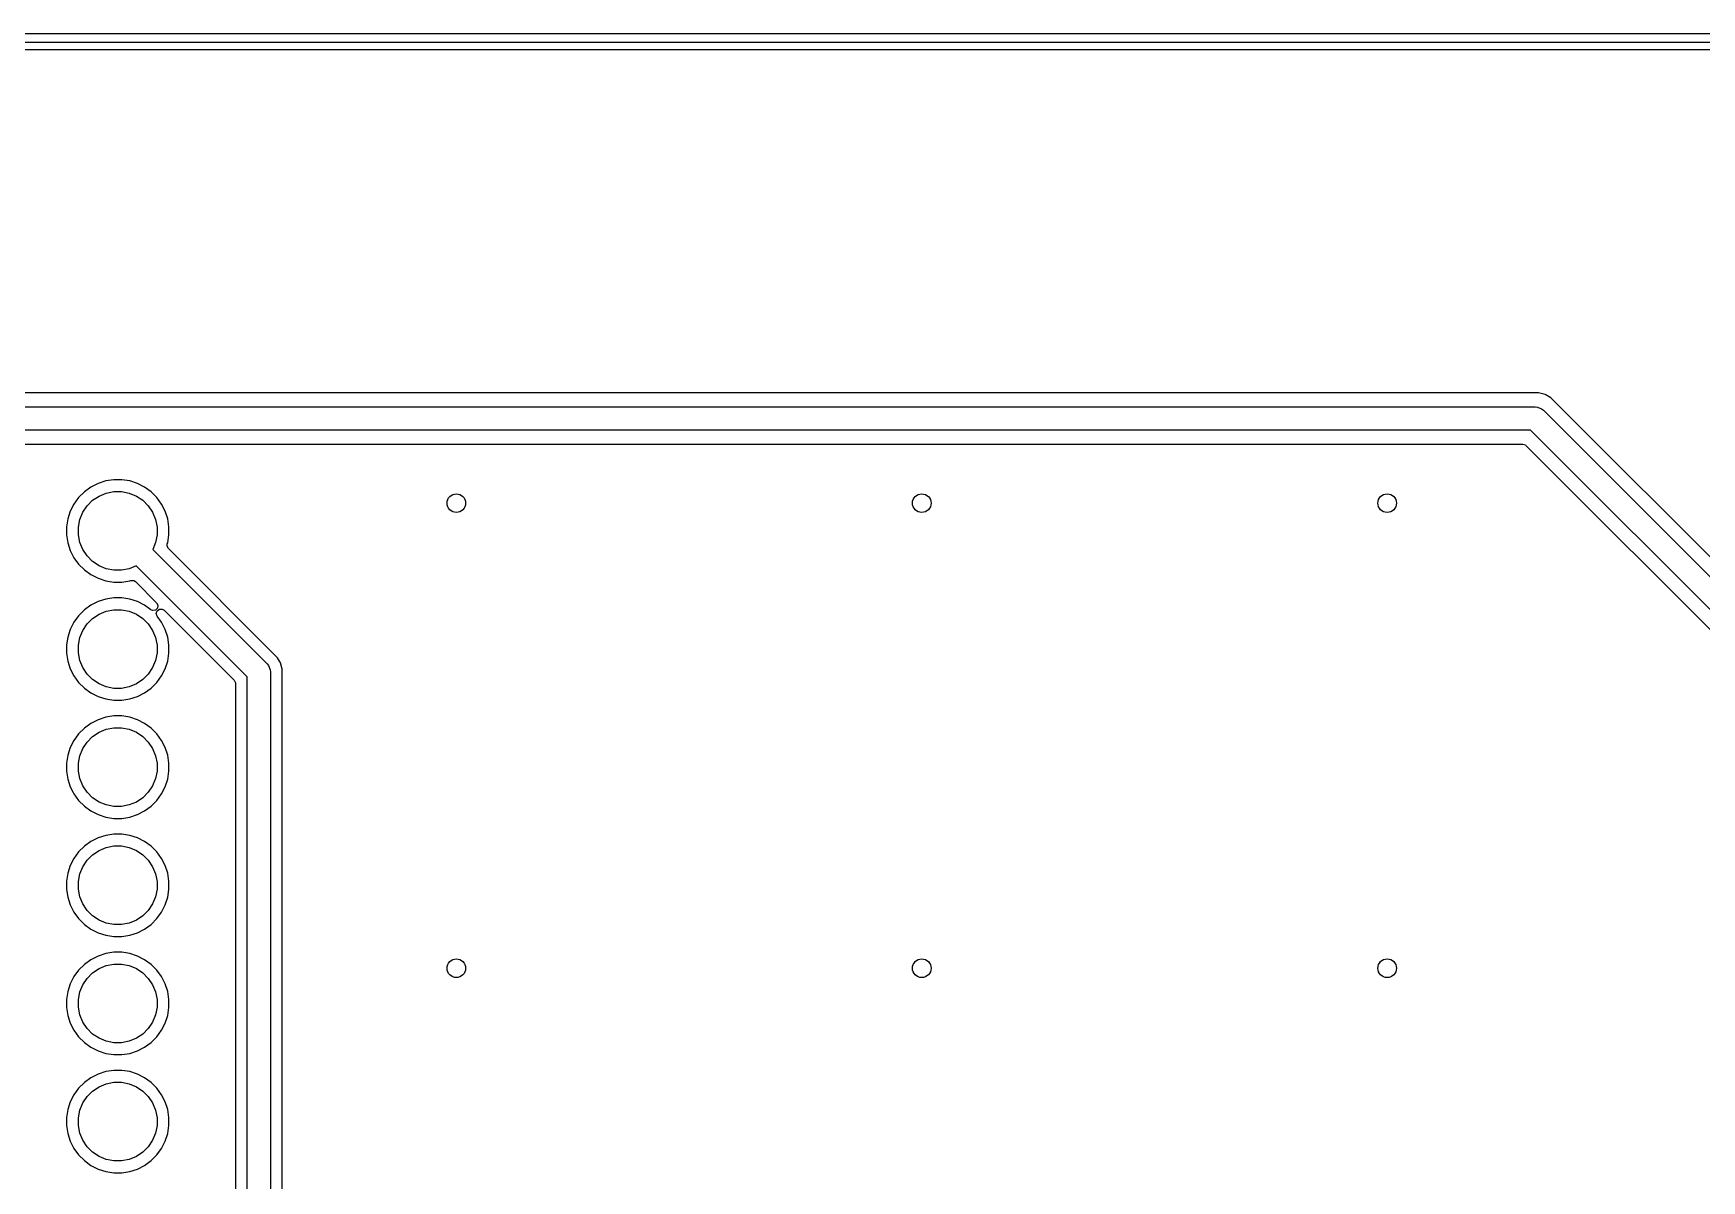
# Model space of a CAD drawing. Extents: x 0 to 130, y -140 to 0.
# Drawn here: x 58.41 to 94.26, y -24.57 to 0.1 of the extents above; entities that cross this region are included whole.
import ezdxf

# ---------------------------------------------------------------- set-up
doc = ezdxf.new("R2010")
doc.units = 0
doc.layers.add('BLACK', color=7, linetype='CONTINUOUS')

msp = doc.modelspace()

# ---------------------------------------------------------------- linework, layer by layer
at = {"layer": 'BLACK', "linetype": 'CONTINUOUS'}
for p, q in [((0, 0.1), (130, 0.1)), ((129.9, -0.1), (0.1, -0.1)), ((0.3495, -0.2505), (129.6505, -0.2505)), ((90.752475, -7.6295), (21.929125, -7.6295)), ((90.892485, -7.667016), (90.752475, -7.6295)), ((91.018015, -7.73949), (90.892485, -7.667016)), ((95.204456, -11.925931), (91.018015, -7.73949)), ((22.0016, -7.93), (90.68, -7.93)), ((90.68, -7.93), (90.728773, -7.934804)), ((90.728773, -7.934804), (90.818893, -7.972133)), ((90.818893, -7.972133), (90.818897, -7.972137)), ((90.818897, -7.972137), (90.856777, -8.003223)), ((90.856777, -8.003223), (122.676777, -39.823224)), ((90.576446, -8.43), (22.105154, -8.43)), ((122.25, -40.103553), (90.576446, -8.43)), ((22.270633, -8.7305), (90.410967, -8.7305)), ((90.410967, -8.7305), (90.469158, -8.749407)), ((90.469158, -8.749407), (90.480971, -8.759496)), ((90.480971, -8.759496), (121.920504, -40.199028)), ((59.647814, -9.655766), (59.507673, -9.757585)), ((59.802158, -9.577125), (59.647814, -9.655766)), ((59.802161, -9.577123), (59.802158, -9.577125)), ((59.966893, -9.523598), (59.802161, -9.577123)), ((59.966897, -9.523597), (59.966893, -9.523598)), ((60.137986, -9.4965), (59.966897, -9.523597)), ((60.137989, -9.4965), (60.137986, -9.4965)), ((60.311211, -9.4965), (60.137989, -9.4965)), ((60.311214, -9.4965), (60.311211, -9.4965)), ((60.482302, -9.523597), (60.311214, -9.4965)), ((60.482306, -9.523598), (60.482302, -9.523597)), ((60.647038, -9.577123), (60.482306, -9.523598)), ((60.647041, -9.577125), (60.647038, -9.577123)), ((60.801385, -9.655766), (60.647041, -9.577125)), ((60.801387, -9.655767), (60.801385, -9.655766)), ((60.801388, -9.655768), (60.801387, -9.655767)), ((60.941528, -9.757586), (60.801388, -9.655768)), ((59.283366, -10.020214), (59.204725, -10.174558)), ((59.385185, -9.880073), (59.283366, -10.020214)), ((59.507673, -9.757585), (59.385185, -9.880073)), ((59.567541, -10.057766), (59.685366, -9.939941)), ((59.685366, -9.939941), (59.823913, -9.847367)), ((59.823913, -9.847367), (59.977858, -9.783601)), ((59.977858, -9.783601), (60.141285, -9.751093)), ((60.141285, -9.751093), (60.307915, -9.751093)), ((60.307915, -9.751093), (60.471342, -9.783601)), ((60.471342, -9.783601), (60.625287, -9.847367)), ((60.625287, -9.847367), (60.763834, -9.939941)), ((60.763834, -9.939941), (60.881659, -10.057766)), ((61.064014, -9.880072), (60.941528, -9.757586)), ((61.165832, -10.020212), (61.064014, -9.880072)), ((61.244473, -10.174555), (61.165832, -10.020212)), ((59.151197, -10.339297), (59.1241, -10.510385)), ((59.151198, -10.339293), (59.151197, -10.339297)), ((59.204723, -10.174561), (59.151198, -10.339293)), ((59.204725, -10.174558), (59.204723, -10.174561)), ((59.378693, -10.513685), (59.411201, -10.350258)), ((59.411201, -10.350258), (59.474967, -10.196313)), ((59.474967, -10.196313), (59.567541, -10.057766)), ((60.881659, -10.057766), (60.974233, -10.196313)), ((60.974233, -10.196313), (61.037999, -10.350258)), ((61.037999, -10.350258), (61.070507, -10.513685)), ((61.244473, -10.174557), (61.244473, -10.174555)), ((61.244474, -10.174558), (61.244473, -10.174557)), ((61.244476, -10.174561), (61.244474, -10.174558)), ((61.298001, -10.339293), (61.244476, -10.174561)), ((61.298002, -10.339297), (61.298001, -10.339293)), ((61.3251, -10.510385), (61.298002, -10.339297)), ((59.1241, -10.510385), (59.1241, -10.683614)), ((59.1241, -10.683614), (59.151197, -10.854702)), ((59.378693, -10.680315), (59.378693, -10.513685)), ((59.411201, -10.843742), (59.378693, -10.680315)), ((61.070507, -10.680315), (61.037999, -10.843742)), ((61.070507, -10.513685), (61.070507, -10.680315)), ((61.298003, -10.854697), (61.3251, -10.683614)), ((61.3251, -10.683614), (61.3251, -10.510385)), ((59.151197, -10.854702), (59.151198, -10.854706)), ((59.151198, -10.854706), (59.204723, -11.019438)), ((59.204723, -11.019438), (59.204725, -11.019441)), ((59.204725, -11.019441), (59.204726, -11.019444)), ((59.204726, -11.019444), (59.204727, -11.019445)), ((59.204727, -11.019445), (59.283368, -11.173788)), ((59.474967, -10.997687), (59.411201, -10.843742)), ((59.567541, -11.136234), (59.474967, -10.997687)), ((61.037999, -10.843742), (60.975582, -10.994428)), ((60.975582, -10.994428), (63.434776, -13.453623)), ((61.286664, -10.92451), (61.290291, -10.878429)), ((61.314441, -10.979027), (61.286664, -10.92451)), ((61.290291, -10.878429), (61.298002, -10.854701)), ((61.298002, -10.854701), (61.298003, -10.854697)), ((63.565314, -13.2299), (61.314441, -10.979027)), ((59.283368, -11.173788), (59.385186, -11.313928)), ((59.385186, -11.313928), (59.507672, -11.436414)), ((59.507672, -11.436414), (59.647812, -11.538232)), ((59.685366, -11.254059), (59.567541, -11.136234)), ((59.823913, -11.346633), (59.685366, -11.254059)), ((59.977858, -11.410399), (59.823913, -11.346633)), ((60.141285, -11.442907), (59.977858, -11.410399)), ((60.307915, -11.442907), (60.141285, -11.442907)), ((60.471342, -11.410399), (60.307915, -11.442907)), ((60.622028, -11.347982), (60.471342, -11.410399)), ((63.008, -13.733953), (60.622028, -11.347982)), ((59.647812, -11.538232), (59.802155, -11.616873)), ((59.802155, -11.616873), (59.802157, -11.616873)), ((59.802157, -11.616873), (59.802158, -11.616874)), ((59.802158, -11.616874), (59.802161, -11.616876)), ((59.802161, -11.616876), (59.966893, -11.670401)), ((59.966893, -11.670401), (59.966897, -11.670402)), ((59.966897, -11.670402), (60.137986, -11.6975)), ((60.137986, -11.6975), (60.137989, -11.6975)), ((60.137989, -11.6975), (60.311214, -11.6975)), ((60.311214, -11.6975), (60.482297, -11.670403)), ((60.482297, -11.670403), (60.482297, -11.670402)), ((60.482297, -11.670402), (60.482301, -11.670402)), ((60.482301, -11.670402), (60.506028, -11.662691)), ((60.506028, -11.662691), (60.567212, -11.662689)), ((60.567212, -11.662689), (60.606627, -11.686841)), ((60.606627, -11.686841), (61.060772, -12.140986)), ((59.802158, -12.117125), (59.647814, -12.195766)), ((59.802161, -12.117123), (59.802158, -12.117125)), ((59.966893, -12.063598), (59.802161, -12.117123)), ((59.966897, -12.063597), (59.966893, -12.063598)), ((60.137986, -12.0365), (59.966897, -12.063597)), ((60.137989, -12.0365), (60.137986, -12.0365)), ((60.311211, -12.0365), (60.137989, -12.0365)), ((60.311214, -12.0365), (60.311211, -12.0365)), ((60.482302, -12.063597), (60.311214, -12.0365)), ((60.482306, -12.063598), (60.482302, -12.063597)), ((60.647038, -12.117123), (60.482306, -12.063598)), ((60.647041, -12.117125), (60.647038, -12.117123)), ((60.801386, -12.195766), (60.647041, -12.117125)), ((61.060772, -12.140986), (61.088549, -12.195503)), ((59.385185, -12.420073), (59.283366, -12.560214)), ((59.507673, -12.297585), (59.385185, -12.420073)), ((59.647814, -12.195766), (59.507673, -12.297585)), ((59.567541, -12.597766), (59.685366, -12.479941)), ((59.685366, -12.479941), (59.823913, -12.387367)), ((59.823913, -12.387367), (59.977858, -12.323601)), ((59.977858, -12.323601), (60.141285, -12.291093)), ((60.141285, -12.291093), (60.307915, -12.291093)), ((60.307915, -12.291093), (60.471342, -12.323601)), ((60.471342, -12.323601), (60.625287, -12.387367)), ((60.625287, -12.387367), (60.763834, -12.479941)), ((60.763834, -12.479941), (60.881659, -12.597766)), ((60.932577, -12.291083), (60.801386, -12.195766)), ((60.975281, -12.308771), (60.932577, -12.291083)), ((61.035713, -12.2992), (60.975281, -12.308771)), ((61.078978, -12.255935), (61.035713, -12.2992)), ((61.051609, -12.370831), (61.070516, -12.31264)), ((61.070515, -12.42902), (61.051609, -12.370831)), ((61.165832, -12.560212), (61.070515, -12.42902)), ((61.070516, -12.31264), (61.120016, -12.276676)), ((61.088549, -12.195503), (61.078978, -12.255935)), ((61.120016, -12.276676), (61.181201, -12.276676)), ((61.181201, -12.276676), (61.220613, -12.300827)), ((61.220613, -12.300827), (62.728504, -13.808718)), ((59.151197, -12.879297), (59.1241, -13.050385)), ((59.151198, -12.879293), (59.151197, -12.879297)), ((59.204723, -12.714561), (59.151198, -12.879293)), ((59.204725, -12.714558), (59.204723, -12.714561)), ((59.283366, -12.560214), (59.204725, -12.714558)), ((59.378693, -13.053685), (59.411201, -12.890258)), ((59.411201, -12.890258), (59.474967, -12.736313)), ((59.474967, -12.736313), (59.567541, -12.597766)), ((60.881659, -12.597766), (60.974233, -12.736313)), ((60.974233, -12.736313), (61.037999, -12.890258)), ((61.037999, -12.890258), (61.070507, -13.053685)), ((61.244473, -12.714555), (61.165832, -12.560212)), ((61.244473, -12.714557), (61.244473, -12.714555)), ((61.244474, -12.714558), (61.244473, -12.714557)), ((61.244476, -12.714561), (61.244474, -12.714558)), ((61.298001, -12.879293), (61.244476, -12.714561)), ((61.298002, -12.879297), (61.298001, -12.879293)), ((61.3251, -13.050385), (61.298002, -12.879297)), ((59.1241, -13.050385), (59.1241, -13.223614)), ((59.1241, -13.223614), (59.151197, -13.3947)), ((59.378693, -13.220315), (59.378693, -13.053685)), ((59.411201, -13.383742), (59.378693, -13.220315)), ((61.070507, -13.220315), (61.037999, -13.383742)), ((61.070507, -13.053685), (61.070507, -13.220315)), ((61.298003, -13.3947), (61.3251, -13.223614)), ((61.3251, -13.223614), (61.3251, -13.050385)), ((63.63114, -13.295726), (63.565314, -13.229899)), ((63.565314, -13.229899), (63.565314, -13.2299)), ((59.151197, -13.3947), (59.151198, -13.394706)), ((59.151198, -13.394706), (59.204723, -13.559438)), ((59.204723, -13.559438), (59.204725, -13.559441)), ((59.204725, -13.559441), (59.204726, -13.559444)), ((59.204726, -13.559444), (59.204727, -13.559445)), ((59.204727, -13.559445), (59.283368, -13.713788)), ((59.474967, -13.537687), (59.411201, -13.383742)), ((59.567541, -13.676234), (59.474967, -13.537687)), ((60.974233, -13.537687), (60.881659, -13.676234)), ((61.037999, -13.383742), (60.974233, -13.537687)), ((61.165832, -13.713788), (61.244473, -13.559445)), ((61.244473, -13.559445), (61.244474, -13.55944)), ((61.244474, -13.55944), (61.244476, -13.559438)), ((61.244476, -13.559438), (61.298001, -13.394706)), ((61.298001, -13.394706), (61.298003, -13.3947)), ((63.434776, -13.453623), (63.465862, -13.491502)), ((63.465862, -13.491502), (63.465867, -13.491507)), ((63.465867, -13.491507), (63.503196, -13.581627)), ((63.503196, -13.581627), (63.508, -13.6304)), ((63.6585, -13.323086), (63.63114, -13.295726)), ((63.699847, -13.394701), (63.6585, -13.323086)), ((63.715826, -13.422378), (63.699847, -13.394701)), ((63.722163, -13.433354), (63.715826, -13.422378)), ((63.724392, -13.437214), (63.722163, -13.433354)), ((63.751759, -13.539352), (63.724392, -13.437214)), ((63.757141, -13.559438), (63.751759, -13.539352)), ((63.757142, -13.559441), (63.757141, -13.559438)), ((63.7585, -13.564508), (63.757142, -13.559441)), ((63.7585, -35.333229), (63.7585, -13.564508)), ((59.283368, -13.713788), (59.385186, -13.853928)), ((59.385186, -13.853928), (59.507672, -13.976414)), ((59.507672, -13.976414), (59.647812, -14.078232)), ((59.685366, -13.794059), (59.567541, -13.676234)), ((59.823913, -13.886633), (59.685366, -13.794059)), ((59.977858, -13.950399), (59.823913, -13.886633)), ((60.141285, -13.982907), (59.977858, -13.950399)), ((60.471342, -13.950399), (60.307915, -13.982907)), ((60.625287, -13.886633), (60.471342, -13.950399)), ((60.763834, -13.794059), (60.625287, -13.886633)), ((60.881659, -13.676234), (60.763834, -13.794059)), ((60.801388, -14.078232), (60.941528, -13.976414)), ((60.941528, -13.976414), (61.064014, -13.853928)), ((61.064014, -13.853928), (61.165832, -13.713788)), ((62.728504, -13.808718), (62.756281, -13.863235)), ((62.756281, -13.863235), (62.7575, -13.878722)), ((62.7575, -13.878722), (62.7575, -35.333229)), ((63.008, -35.56195), (63.008, -13.733953)), ((63.508, -13.6304), (63.508, -35.56195)), ((59.647812, -14.078232), (59.802155, -14.156873)), ((59.802155, -14.156873), (59.802157, -14.156873)), ((59.802157, -14.156873), (59.802158, -14.156874)), ((59.802158, -14.156874), (59.802161, -14.156876)), ((59.802161, -14.156876), (59.966893, -14.210401)), ((59.966893, -14.210401), (59.966897, -14.210402)), ((59.966897, -14.210402), (60.137986, -14.2375)), ((60.137986, -14.2375), (60.137989, -14.2375)), ((60.137989, -14.2375), (60.311214, -14.2375)), ((60.307915, -13.982907), (60.141285, -13.982907)), ((60.311214, -14.2375), (60.482302, -14.210402)), ((60.482302, -14.210402), (60.482306, -14.210401)), ((60.482306, -14.210401), (60.647038, -14.156876)), ((60.647038, -14.156876), (60.64704, -14.156874)), ((60.64704, -14.156874), (60.647045, -14.156873)), ((60.647045, -14.156873), (60.801388, -14.078232)), ((59.802158, -14.657125), (59.647814, -14.735766)), ((59.802161, -14.657123), (59.802158, -14.657125)), ((59.966893, -14.603598), (59.802161, -14.657123)), ((59.966897, -14.603597), (59.966893, -14.603598)), ((60.137986, -14.5765), (59.966897, -14.603597)), ((60.137989, -14.5765), (60.137986, -14.5765)), ((60.311211, -14.5765), (60.137989, -14.5765)), ((60.311214, -14.5765), (60.311211, -14.5765)), ((60.482302, -14.603597), (60.311214, -14.5765)), ((60.482306, -14.603598), (60.482302, -14.603597)), ((60.647038, -14.657123), (60.482306, -14.603598)), ((60.647041, -14.657125), (60.647038, -14.657123)), ((60.801385, -14.735766), (60.647041, -14.657125)), ((59.319364, -15.050666), (59.283366, -15.100214)), ((59.385186, -14.960072), (59.319364, -15.050666)), ((59.507672, -14.837586), (59.385186, -14.960072)), ((59.508053, -14.837309), (59.507672, -14.837586)), ((59.647814, -14.735766), (59.508053, -14.837309)), ((59.567541, -15.137766), (59.685366, -15.019941)), ((59.685366, -15.019941), (59.823913, -14.927367)), ((59.823913, -14.927367), (59.977858, -14.863601)), ((59.977858, -14.863601), (60.141285, -14.831093)), ((60.141285, -14.831093), (60.307915, -14.831093)), ((60.307915, -14.831093), (60.471342, -14.863601)), ((60.471342, -14.863601), (60.625287, -14.927367)), ((60.625287, -14.927367), (60.763834, -15.019941)), ((60.763834, -15.019941), (60.881659, -15.137766)), ((60.801387, -14.735767), (60.801385, -14.735766)), ((60.801388, -14.735768), (60.801387, -14.735767)), ((60.941528, -14.837586), (60.801388, -14.735768)), ((61.064014, -14.960072), (60.941528, -14.837586)), ((61.165832, -15.100212), (61.064014, -14.960072)), ((59.204723, -15.254561), (59.151198, -15.419293)), ((59.204725, -15.254558), (59.204723, -15.254561)), ((59.283366, -15.100214), (59.204725, -15.254558)), ((59.411201, -15.430258), (59.474967, -15.276313)), ((59.474967, -15.276313), (59.567541, -15.137766)), ((60.881659, -15.137766), (60.974233, -15.276313)), ((60.974233, -15.276313), (61.037999, -15.430258)), ((61.244473, -15.254555), (61.165832, -15.100212)), ((61.244473, -15.254557), (61.244473, -15.254555)), ((61.244474, -15.254558), (61.244473, -15.254557)), ((61.244476, -15.254561), (61.244474, -15.254558)), ((61.298001, -15.419293), (61.244476, -15.254561)), ((59.151197, -15.419297), (59.1241, -15.590385)), ((59.1241, -15.590385), (59.1241, -15.763614)), ((59.1241, -15.763614), (59.151197, -15.934702)), ((59.151198, -15.419293), (59.151197, -15.419297)), ((59.378693, -15.593685), (59.411201, -15.430258)), ((59.378693, -15.760315), (59.378693, -15.593685)), ((59.411201, -15.923742), (59.378693, -15.760315)), ((61.037999, -15.430258), (61.070507, -15.593685)), ((61.070507, -15.760315), (61.037999, -15.923742)), ((61.070507, -15.593685), (61.070507, -15.760315)), ((61.298002, -15.419297), (61.298001, -15.419293)), ((61.3251, -15.590385), (61.298002, -15.419297)), ((61.298002, -15.934702), (61.3251, -15.763614)), ((61.3251, -15.763614), (61.3251, -15.590385)), ((59.151197, -15.934702), (59.151198, -15.934706)), ((59.151198, -15.934706), (59.204723, -16.099438)), ((59.204723, -16.099438), (59.204725, -16.099441)), ((59.204725, -16.099441), (59.267394, -16.222438)), ((59.474967, -16.077687), (59.411201, -15.923742)), ((59.567541, -16.216234), (59.474967, -16.077687)), ((60.974233, -16.077687), (60.881659, -16.216234)), ((61.037999, -15.923742), (60.974233, -16.077687)), ((61.165832, -16.253788), (61.244473, -16.099445)), ((61.244473, -16.099445), (61.244474, -16.09944)), ((61.244474, -16.09944), (61.244476, -16.099438)), ((61.244476, -16.099438), (61.298001, -15.934706)), ((61.298001, -15.934706), (61.298002, -15.934702)), ((59.267394, -16.222438), (59.283368, -16.253788)), ((59.283368, -16.253788), (59.385186, -16.393928)), ((59.385186, -16.393928), (59.507672, -16.516414)), ((59.685366, -16.334059), (59.567541, -16.216234)), ((59.823913, -16.426633), (59.685366, -16.334059)), ((59.977858, -16.490399), (59.823913, -16.426633)), ((60.625287, -16.426633), (60.471342, -16.490399)), ((60.763834, -16.334059), (60.625287, -16.426633)), ((60.881659, -16.216234), (60.763834, -16.334059)), ((60.941528, -16.516414), (61.064014, -16.393928)), ((61.064014, -16.393928), (61.165832, -16.253788)), ((59.507672, -16.516414), (59.647812, -16.618232)), ((59.647812, -16.618232), (59.802155, -16.696873)), ((59.802155, -16.696873), (59.802157, -16.696873)), ((59.802157, -16.696873), (59.802158, -16.696874)), ((59.802158, -16.696874), (59.802161, -16.696876)), ((59.802161, -16.696876), (59.966893, -16.750401)), ((59.966893, -16.750401), (59.966897, -16.750402)), ((59.966897, -16.750402), (60.137986, -16.7775)), ((60.141285, -16.522907), (59.977858, -16.490399)), ((60.137986, -16.7775), (60.137989, -16.7775)), ((60.137989, -16.7775), (60.311214, -16.7775)), ((60.307915, -16.522907), (60.141285, -16.522907)), ((60.471342, -16.490399), (60.307915, -16.522907)), ((60.311214, -16.7775), (60.482302, -16.750402)), ((60.482302, -16.750402), (60.482306, -16.750401)), ((60.482306, -16.750401), (60.647038, -16.696876)), ((60.647038, -16.696876), (60.64704, -16.696874)), ((60.64704, -16.696874), (60.647045, -16.696873)), ((60.647045, -16.696873), (60.801388, -16.618232)), ((60.801388, -16.618232), (60.941528, -16.516414)), ((59.802158, -17.197125), (59.647814, -17.275766)), ((59.802161, -17.197123), (59.802158, -17.197125)), ((59.966893, -17.143598), (59.802161, -17.197123)), ((59.966897, -17.143597), (59.966893, -17.143598)), ((60.137986, -17.1165), (59.966897, -17.143597)), ((60.137989, -17.1165), (60.137986, -17.1165)), ((60.311211, -17.1165), (60.137989, -17.1165)), ((60.311214, -17.1165), (60.311211, -17.1165)), ((60.482302, -17.143597), (60.311214, -17.1165)), ((60.482306, -17.143598), (60.482302, -17.143597)), ((60.647038, -17.197123), (60.482306, -17.143598)), ((60.647041, -17.197125), (60.647038, -17.197123)), ((60.801385, -17.275766), (60.647041, -17.197125)), ((59.385185, -17.500073), (59.283366, -17.640214)), ((59.507673, -17.377585), (59.385185, -17.500073)), ((59.647814, -17.275766), (59.507673, -17.377585)), ((59.567541, -17.677766), (59.685366, -17.559941)), ((59.685366, -17.559941), (59.823913, -17.467367)), ((59.823913, -17.467367), (59.977858, -17.403601)), ((59.977858, -17.403601), (60.141285, -17.371093)), ((60.141285, -17.371093), (60.307915, -17.371093)), ((60.307915, -17.371093), (60.471342, -17.403601)), ((60.471342, -17.403601), (60.625287, -17.467367)), ((60.625287, -17.467367), (60.763834, -17.559941)), ((60.763834, -17.559941), (60.881659, -17.677766)), ((60.801387, -17.275767), (60.801385, -17.275766)), ((60.801388, -17.275768), (60.801387, -17.275767)), ((60.941528, -17.377586), (60.801388, -17.275768)), ((61.064014, -17.500072), (60.941528, -17.377586)), ((61.165832, -17.640212), (61.064014, -17.500072)), ((59.204723, -17.794561), (59.151198, -17.959293)), ((59.204725, -17.794558), (59.204723, -17.794561)), ((59.283366, -17.640214), (59.204725, -17.794558)), ((59.411201, -17.970258), (59.474967, -17.816313)), ((59.474967, -17.816313), (59.567541, -17.677766)), ((60.881659, -17.677766), (60.974233, -17.816313)), ((60.974233, -17.816313), (61.037999, -17.970258)), ((61.244473, -17.794555), (61.165832, -17.640212)), ((61.244473, -17.794557), (61.244473, -17.794555)), ((61.244474, -17.794558), (61.244473, -17.794557)), ((61.244476, -17.794561), (61.244474, -17.794558)), ((61.298001, -17.959293), (61.244476, -17.794561)), ((59.151197, -17.959297), (59.1241, -18.130385)), ((59.1241, -18.130385), (59.1241, -18.303614)), ((59.151198, -17.959293), (59.151197, -17.959297)), ((59.378693, -18.133685), (59.411201, -17.970258)), ((59.378693, -18.300315), (59.378693, -18.133685)), ((61.037999, -17.970258), (61.070507, -18.133685)), ((61.070507, -18.133685), (61.070507, -18.300315)), ((61.298002, -17.959297), (61.298001, -17.959293)), ((61.3251, -18.130385), (61.298002, -17.959297)), ((61.3251, -18.303614), (61.3251, -18.130385)), ((59.1241, -18.303614), (59.151197, -18.474702)), ((59.151197, -18.474702), (59.151198, -18.474706)), ((59.151198, -18.474706), (59.204723, -18.639438)), ((59.411201, -18.463742), (59.378693, -18.300315)), ((59.474967, -18.617687), (59.411201, -18.463742)), ((59.567541, -18.756234), (59.474967, -18.617687)), ((60.974233, -18.617687), (60.881659, -18.756234)), ((61.037999, -18.463742), (60.974233, -18.617687)), ((61.070507, -18.300315), (61.037999, -18.463742)), ((61.244476, -18.639438), (61.298001, -18.474706)), ((61.298001, -18.474706), (61.298002, -18.474702)), ((61.298002, -18.474702), (61.3251, -18.303614)), ((59.204723, -18.639438), (59.204725, -18.639441)), ((59.204725, -18.639441), (59.204726, -18.639444)), ((59.204726, -18.639444), (59.204727, -18.639445)), ((59.204727, -18.639445), (59.283368, -18.793788)), ((59.283368, -18.793788), (59.385186, -18.933928)), ((59.385186, -18.933928), (59.507672, -19.056414)), ((59.685366, -18.874059), (59.567541, -18.756234)), ((59.823913, -18.966633), (59.685366, -18.874059)), ((59.977858, -19.030399), (59.823913, -18.966633)), ((60.625287, -18.966633), (60.471342, -19.030399)), ((60.763834, -18.874059), (60.625287, -18.966633)), ((60.881659, -18.756234), (60.763834, -18.874059)), ((60.941528, -19.056414), (61.064014, -18.933928)), ((61.064014, -18.933928), (61.165832, -18.793788)), ((61.165832, -18.793788), (61.244473, -18.639445)), ((61.244473, -18.639445), (61.244474, -18.63944)), ((61.244474, -18.63944), (61.244476, -18.639438)), ((59.507672, -19.056414), (59.647812, -19.158232)), ((59.647812, -19.158232), (59.802155, -19.236873)), ((59.802155, -19.236873), (59.802157, -19.236873)), ((59.802157, -19.236873), (59.802158, -19.236874)), ((59.802158, -19.236874), (59.802161, -19.236876)), ((59.802161, -19.236876), (59.966893, -19.290401)), ((59.966893, -19.290401), (59.966897, -19.290402)), ((59.966897, -19.290402), (60.137986, -19.3175)), ((60.141285, -19.062907), (59.977858, -19.030399)), ((60.137986, -19.3175), (60.137989, -19.3175)), ((60.137989, -19.3175), (60.311214, -19.3175)), ((60.307915, -19.062907), (60.141285, -19.062907)), ((60.471342, -19.030399), (60.307915, -19.062907)), ((60.311214, -19.3175), (60.482302, -19.290402)), ((60.482302, -19.290402), (60.482306, -19.290401)), ((60.482306, -19.290401), (60.647038, -19.236876)), ((60.647038, -19.236876), (60.64704, -19.236874)), ((60.64704, -19.236874), (60.647045, -19.236873)), ((60.647045, -19.236873), (60.801388, -19.158232)), ((60.801388, -19.158232), (60.941528, -19.056414)), ((59.966893, -19.683598), (59.802161, -19.737123)), ((59.966897, -19.683597), (59.966893, -19.683598)), ((60.137986, -19.6565), (59.966897, -19.683597)), ((60.137989, -19.6565), (60.137986, -19.6565)), ((60.311211, -19.6565), (60.137989, -19.6565)), ((60.311214, -19.6565), (60.311211, -19.6565)), ((60.482302, -19.683597), (60.311214, -19.6565)), ((60.482306, -19.683598), (60.482302, -19.683597)), ((60.647038, -19.737123), (60.482306, -19.683598)), ((59.385185, -20.040073), (59.283366, -20.180214)), ((59.507673, -19.917585), (59.385185, -20.040073)), ((59.647814, -19.815766), (59.507673, -19.917585)), ((59.802158, -19.737125), (59.647814, -19.815766)), ((59.685366, -20.099941), (59.823913, -20.007367)), ((59.802161, -19.737123), (59.802158, -19.737125)), ((59.823913, -20.007367), (59.977858, -19.943601)), ((59.977858, -19.943601), (60.141285, -19.911093)), ((60.141285, -19.911093), (60.307915, -19.911093)), ((60.307915, -19.911093), (60.471342, -19.943601)), ((60.471342, -19.943601), (60.625287, -20.007367)), ((60.625287, -20.007367), (60.763834, -20.099941)), ((60.647041, -19.737125), (60.647038, -19.737123)), ((60.801385, -19.815766), (60.647041, -19.737125)), ((60.801387, -19.815767), (60.801385, -19.815766)), ((60.801388, -19.815768), (60.801387, -19.815767)), ((60.941528, -19.917586), (60.801388, -19.815768)), ((61.064014, -20.040072), (60.941528, -19.917586)), ((61.165832, -20.180212), (61.064014, -20.040072)), ((59.204723, -20.334561), (59.151198, -20.499293)), ((59.204725, -20.334558), (59.204723, -20.334561)), ((59.283366, -20.180214), (59.204725, -20.334558)), ((59.411201, -20.510258), (59.474967, -20.356313)), ((59.474967, -20.356313), (59.567541, -20.217766)), ((59.567541, -20.217766), (59.685366, -20.099941)), ((60.763834, -20.099941), (60.881659, -20.217766)), ((60.881659, -20.217766), (60.974233, -20.356313)), ((60.974233, -20.356313), (61.037999, -20.510258)), ((61.244473, -20.334555), (61.165832, -20.180212)), ((61.244473, -20.334557), (61.244473, -20.334555)), ((61.244474, -20.334558), (61.244473, -20.334557)), ((61.244476, -20.334561), (61.244474, -20.334558)), ((61.298001, -20.499293), (61.244476, -20.334561)), ((59.151197, -20.499297), (59.1241, -20.670385)), ((59.1241, -20.670385), (59.1241, -20.843614)), ((59.151198, -20.499293), (59.151197, -20.499297)), ((59.378693, -20.673685), (59.411201, -20.510258)), ((59.378693, -20.840315), (59.378693, -20.673685)), ((61.037999, -20.510258), (61.070507, -20.673685)), ((61.070507, -20.673685), (61.070507, -20.840315)), ((61.298002, -20.499297), (61.298001, -20.499293)), ((61.3251, -20.670385), (61.298002, -20.499297)), ((61.3251, -20.843614), (61.3251, -20.670385)), ((59.1241, -20.843614), (59.151197, -21.014702)), ((59.151197, -21.014702), (59.151198, -21.014706)), ((59.151198, -21.014706), (59.204723, -21.179438)), ((59.411201, -21.003742), (59.378693, -20.840315)), ((59.474967, -21.157687), (59.411201, -21.003742)), ((61.037999, -21.003742), (60.974233, -21.157687)), ((61.070507, -20.840315), (61.037999, -21.003742)), ((61.244476, -21.179438), (61.298001, -21.014706)), ((61.298001, -21.014706), (61.298002, -21.014702)), ((61.298002, -21.014702), (61.3251, -20.843614)), ((59.204723, -21.179438), (59.204725, -21.179441)), ((59.204725, -21.179441), (59.204726, -21.179444)), ((59.204726, -21.179444), (59.204727, -21.179445)), ((59.204727, -21.179445), (59.283368, -21.333788)), ((59.283368, -21.333788), (59.385186, -21.473928)), ((59.385186, -21.473928), (59.507672, -21.596414)), ((59.567541, -21.296234), (59.474967, -21.157687)), ((59.685366, -21.414059), (59.567541, -21.296234)), ((59.823913, -21.506633), (59.685366, -21.414059)), ((60.763834, -21.414059), (60.625287, -21.506633)), ((60.881659, -21.296234), (60.763834, -21.414059)), ((60.974233, -21.157687), (60.881659, -21.296234)), ((60.941528, -21.596414), (61.064014, -21.473928)), ((61.064014, -21.473928), (61.165832, -21.333788)), ((61.165832, -21.333788), (61.244473, -21.179445)), ((61.244473, -21.179445), (61.244474, -21.17944)), ((61.244474, -21.17944), (61.244476, -21.179438)), ((59.507672, -21.596414), (59.647812, -21.698232)), ((59.647812, -21.698232), (59.802155, -21.776873)), ((59.802155, -21.776873), (59.802157, -21.776873)), ((59.802157, -21.776873), (59.802158, -21.776874)), ((59.802158, -21.776874), (59.802161, -21.776876)), ((59.802161, -21.776876), (59.966893, -21.830401)), ((59.977858, -21.570399), (59.823913, -21.506633)), ((59.966893, -21.830401), (59.966897, -21.830402)), ((59.966897, -21.830402), (60.137986, -21.8575)), ((60.141285, -21.602907), (59.977858, -21.570399)), ((60.137986, -21.8575), (60.137989, -21.8575)), ((60.137989, -21.8575), (60.311214, -21.8575)), ((60.307915, -21.602907), (60.141285, -21.602907)), ((60.471342, -21.570399), (60.307915, -21.602907)), ((60.311214, -21.8575), (60.482302, -21.830402)), ((60.625287, -21.506633), (60.471342, -21.570399)), ((60.482302, -21.830402), (60.482306, -21.830401)), ((60.482306, -21.830401), (60.647038, -21.776876)), ((60.647038, -21.776876), (60.64704, -21.776874)), ((60.64704, -21.776874), (60.647045, -21.776873)), ((60.647045, -21.776873), (60.801388, -21.698232)), ((60.801388, -21.698232), (60.941528, -21.596414)), ((60.137986, -22.1965), (59.966897, -22.223597)), ((60.137989, -22.1965), (60.137986, -22.1965)), ((60.311211, -22.1965), (60.137989, -22.1965)), ((60.311214, -22.1965), (60.311211, -22.1965)), ((60.482302, -22.223597), (60.311214, -22.1965)), ((59.385185, -22.580073), (59.283366, -22.720214)), ((59.507673, -22.457585), (59.385185, -22.580073)), ((59.647814, -22.355766), (59.507673, -22.457585)), ((59.802158, -22.277125), (59.647814, -22.355766)), ((59.685366, -22.639941), (59.823913, -22.547367)), ((59.802161, -22.277123), (59.802158, -22.277125)), ((59.966893, -22.223598), (59.802161, -22.277123)), ((59.823913, -22.547367), (59.977858, -22.483601)), ((59.966897, -22.223597), (59.966893, -22.223598)), ((59.977858, -22.483601), (60.141285, -22.451093)), ((60.141285, -22.451093), (60.307915, -22.451093)), ((60.307915, -22.451093), (60.471342, -22.483601)), ((60.471342, -22.483601), (60.625287, -22.547367)), ((60.482306, -22.223598), (60.482302, -22.223597)), ((60.647038, -22.277123), (60.482306, -22.223598)), ((60.625287, -22.547367), (60.763834, -22.639941)), ((60.647041, -22.277125), (60.647038, -22.277123)), ((60.801385, -22.355766), (60.647041, -22.277125)), ((60.801387, -22.355767), (60.801385, -22.355766)), ((60.801388, -22.355768), (60.801387, -22.355767)), ((60.941528, -22.457586), (60.801388, -22.355768)), ((61.064014, -22.580072), (60.941528, -22.457586)), ((61.165832, -22.720212), (61.064014, -22.580072)), ((59.204723, -22.874561), (59.151198, -23.039293)), ((59.204725, -22.874558), (59.204723, -22.874561)), ((59.283366, -22.720214), (59.204725, -22.874558)), ((59.411201, -23.050258), (59.474967, -22.896313)), ((59.474967, -22.896313), (59.567541, -22.757766)), ((59.567541, -22.757766), (59.685366, -22.639941)), ((60.763834, -22.639941), (60.881659, -22.757766)), ((60.881659, -22.757766), (60.974233, -22.896313)), ((60.974233, -22.896313), (61.037999, -23.050258)), ((61.244473, -22.874555), (61.165832, -22.720212)), ((61.244473, -22.874557), (61.244473, -22.874555)), ((61.244474, -22.874558), (61.244473, -22.874557)), ((61.244476, -22.874561), (61.244474, -22.874558)), ((61.298001, -23.039293), (61.244476, -22.874561)), ((59.151197, -23.039297), (59.1241, -23.210385)), ((59.1241, -23.210385), (59.1241, -23.383614)), ((59.151198, -23.039293), (59.151197, -23.039297)), ((59.378693, -23.213685), (59.411201, -23.050258)), ((59.378693, -23.380315), (59.378693, -23.213685)), ((61.037999, -23.050258), (61.070507, -23.213685)), ((61.070507, -23.213685), (61.070507, -23.380315)), ((61.298002, -23.039297), (61.298001, -23.039293)), ((61.3251, -23.210385), (61.298002, -23.039297)), ((61.3251, -23.383614), (61.3251, -23.210385)), ((59.1241, -23.383614), (59.151197, -23.554702)), ((59.151197, -23.554702), (59.151198, -23.554706)), ((59.151198, -23.554706), (59.204723, -23.719438)), ((59.411201, -23.543742), (59.378693, -23.380315)), ((59.474967, -23.697687), (59.411201, -23.543742)), ((61.037999, -23.543742), (60.974233, -23.697687)), ((61.070507, -23.380315), (61.037999, -23.543742)), ((61.244476, -23.719438), (61.298001, -23.554706)), ((61.298001, -23.554706), (61.298002, -23.554702)), ((61.298002, -23.554702), (61.3251, -23.383614)), ((59.204723, -23.719438), (59.204725, -23.719441)), ((59.204725, -23.719441), (59.246721, -23.801865)), ((59.246721, -23.801865), (59.283368, -23.873788)), ((59.283368, -23.873788), (59.385186, -24.013928)), ((59.385186, -24.013928), (59.507672, -24.136414)), ((59.567541, -23.836234), (59.474967, -23.697687)), ((59.685366, -23.954059), (59.567541, -23.836234)), ((59.823913, -24.046633), (59.685366, -23.954059)), ((60.763834, -23.954059), (60.625287, -24.046633)), ((60.881659, -23.836234), (60.763834, -23.954059)), ((60.974233, -23.697687), (60.881659, -23.836234)), ((60.941528, -24.136414), (61.064014, -24.013928)), ((61.064014, -24.013928), (61.165832, -23.873788)), ((61.165832, -23.873788), (61.244473, -23.719445)), ((61.244473, -23.719445), (61.244474, -23.71944)), ((61.244474, -23.71944), (61.244476, -23.719438)), ((59.507672, -24.136414), (59.647812, -24.238232)), ((59.647812, -24.238232), (59.802155, -24.316873)), ((59.802155, -24.316873), (59.802157, -24.316873)), ((59.802157, -24.316873), (59.802158, -24.316874)), ((59.802158, -24.316874), (59.802161, -24.316876)), ((59.802161, -24.316876), (59.966893, -24.370401)), ((59.977858, -24.110399), (59.823913, -24.046633)), ((59.966893, -24.370401), (59.966897, -24.370402)), ((59.966897, -24.370402), (60.137986, -24.3975)), ((60.141285, -24.142907), (59.977858, -24.110399)), ((60.307915, -24.142907), (60.141285, -24.142907)), ((60.471342, -24.110399), (60.307915, -24.142907)), ((60.311214, -24.3975), (60.482302, -24.370402)), ((60.625287, -24.046633), (60.471342, -24.110399)), ((60.482302, -24.370402), (60.482306, -24.370401)), ((60.482306, -24.370401), (60.647038, -24.316876)), ((60.647038, -24.316876), (60.64704, -24.316874)), ((60.64704, -24.316874), (60.647045, -24.316873)), ((60.647045, -24.316873), (60.801388, -24.238232)), ((60.801388, -24.238232), (60.941528, -24.136414)), ((60.137986, -24.3975), (60.137989, -24.3975)), ((60.137989, -24.3975), (60.311214, -24.3975))]:
    msp.add_line(p, q, dxfattribs=at)
at = {"layer": 'BLACK'}
for centre in [(67.5, -10), (77.5, -10), (87.5, -10), (67.5, -20), (77.5, -20), (87.5, -20)]:
    msp.add_circle(centre, 0.2, dxfattribs=at)

doc.saveas('drawing.dxf')
